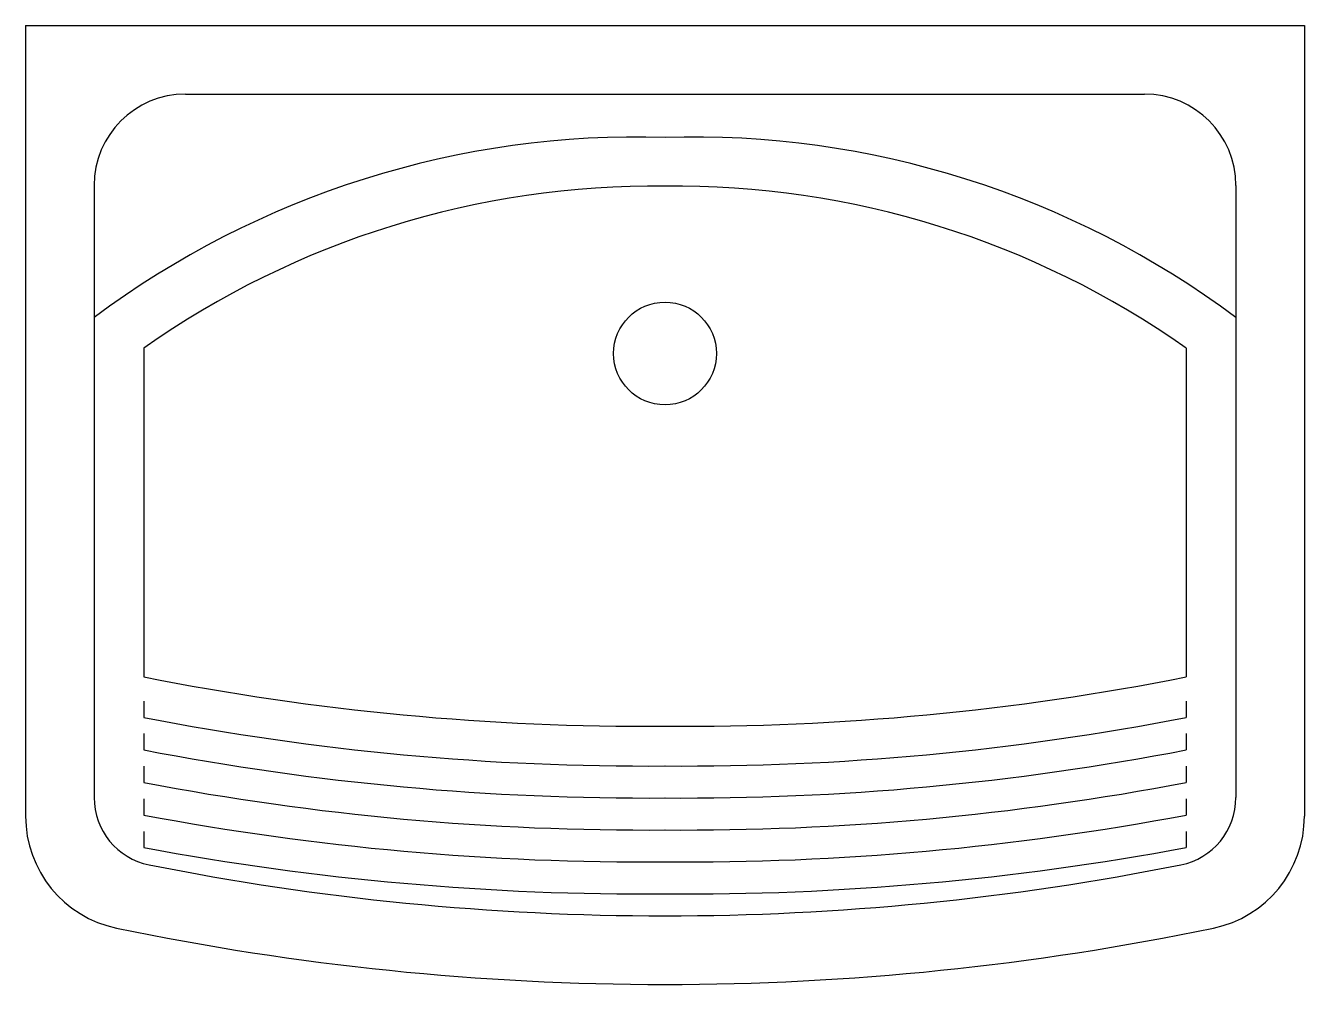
# Model space of a CAD drawing. Extents: x -28.074 to -27.514, y 26.922 to 27.341.
import ezdxf

# ---------------------------------------------------------------- set-up
doc = ezdxf.new("R2010")
doc.units = 0
doc.layers.get('0').update_dxf_attribs({"linetype": 'CONTINUOUS'})

msp = doc.modelspace()

# ---------------------------------------------------------------- linework, layer by layer
at = {"color": 0}
for p, q in [((-28.07375263696073, 27.34132771187125), (-27.51375263696073, 27.34132771187125)), ((-28.07375263696073, 27.34132771187125), (-28.07375263696073, 26.99528980015782)), ((-27.51375263696073, 27.34132771187125), (-27.51375263696073, 26.99528980015782)), ((-28.00375263696073, 27.31132771187125), (-27.58375263696073, 27.31132771187125)), ((-28.04375263696073, 27.27132771187125), (-28.04375263696073, 27.00345924355941)), ((-27.54375263696073, 27.27132771187125), (-27.54375263696073, 27.00345924355941)), ((-28.02192647424226, 27.20018322212008), (-28.02192647424226, 27.0562535154053)), ((-27.5655787996792, 27.20018322212008), (-27.5655787996792, 27.0562535154053)), ((-28.02192647424226, 27.04570817059212), (-28.02192647424226, 27.03857477041593)), ((-27.5655787996792, 27.04570817059212), (-27.5655787996792, 27.03857477041593)), ((-28.02192647424226, 27.03144303568746), (-28.02192647424226, 27.02431293512799)), ((-27.5655787996792, 27.03144303568746), (-27.5655787996792, 27.02431293512799)), ((-28.02192647424226, 27.01718443824408), (-28.02192647424226, 27.0100575153029)), ((-27.5655787996792, 27.01718443824408), (-27.5655787996792, 27.0100575153029)), ((-28.02192647424226, 27.00293213730843), (-28.02192647424226, 26.99580827597861)), ((-27.5655787996792, 27.00293213730843), (-27.5655787996792, 26.99580827597861)), ((-28.02192647424226, 26.98868590372329), (-28.02192647424226, 26.98156499362308)), ((-27.5655787996792, 26.98868590372329), (-27.5655787996792, 26.98156499362308))]:
    msp.add_line(p, q, dxfattribs=at)
msp.add_circle((-27.79375263696073, 27.19781883816164), 0.0225, dxfattribs=at)
for centre, radius, start, end in [((-28.00375263696073, 27.27132771187125), 0.04, 90, 180), ((-27.58375263696073, 27.27132771187125), 0.04, 0, 90), ((-27.80610423806559, 26.89572747666877), 0.3968284429309494, 88.21633517739757, 126.7889649501205), ((-27.78140103585586, 26.89572747666877), 0.3968284429309494, 53.21103504987946, 91.78366482260245), ((-27.79851501824215, 26.88323905829888), 0.3877709138813917, 89.29630821170487, 125.1797090126995), ((-27.78899025567931, 26.88323905829888), 0.3877709138813917, 54.82029098730046, 90.70369178829515), ((-27.8019636165615, 28.16691925416792), 1.132237626128102, 258.7977602640706, 270.4155122473205), ((-27.78554165735996, 28.16691925416792), 1.132237626128102, 269.5844877526795, 281.2022397359294), ((-27.8019636165615, 28.16350900706832), 1.146237626128102, 258.9363204383123, 270.4155122473205), ((-27.78554165735996, 28.16350900706832), 1.146237626128102, 269.5844877526795, 281.0636795616877), ((-27.8019636165615, 28.16350900706832), 1.160237626128102, 259.071473596659, 270.4155122473205), ((-27.78554165735996, 28.16350900706832), 1.160237626128102, 269.5844877526795, 280.928526403341), ((-27.8019636165615, 28.16350900706832), 1.174237626128102, 259.2033446402908, 270.4155122473205), ((-27.78554165735996, 28.16350900706832), 1.174237626128102, 269.5844877526795, 280.7966553597092), ((-28.01375263696073, 27.00345924355941), 0.03, 180, 258.7017747465609), ((-27.57375263696073, 27.00345924355941), 0.03, 281.2982252534391, 0), ((-28.02375263696073, 26.99528980015782), 0.05, 180, 258.286784805731), ((-27.8019636165615, 28.16350900706832), 1.188237626128102, 259.3320524023297, 270.4155122473205), ((-27.78554165735996, 28.16350900706832), 1.188237626128102, 269.5844877526795, 280.6679475976703), ((-27.56375263696073, 26.99528980015782), 0.05, 281.713215194269, 0), ((-27.8019636165615, 28.16350900706832), 1.202237626128102, 259.4577100140868, 270.4155122473205), ((-27.78554165735996, 28.16350900706832), 1.202237626128102, 269.5844877526795, 280.5422899859132), ((-27.79375263696073, 28.10462920386271), 1.152931556896665, 258.7017747465615, 270.0000000000001), ((-27.79375263696073, 28.10462920386271), 1.152931556896665, 269.9999999999999, 281.2982252534385), ((-27.79375263696073, 28.10462920386271), 1.182931556896665, 258.2867848057306, 270.0000000000001), ((-27.79375263696073, 28.10462920386271), 1.182931556896665, 269.9999999999999, 281.7132151942694)]:
    msp.add_arc(centre, radius, start, end, dxfattribs=at)

doc.saveas('drawing.dxf')
